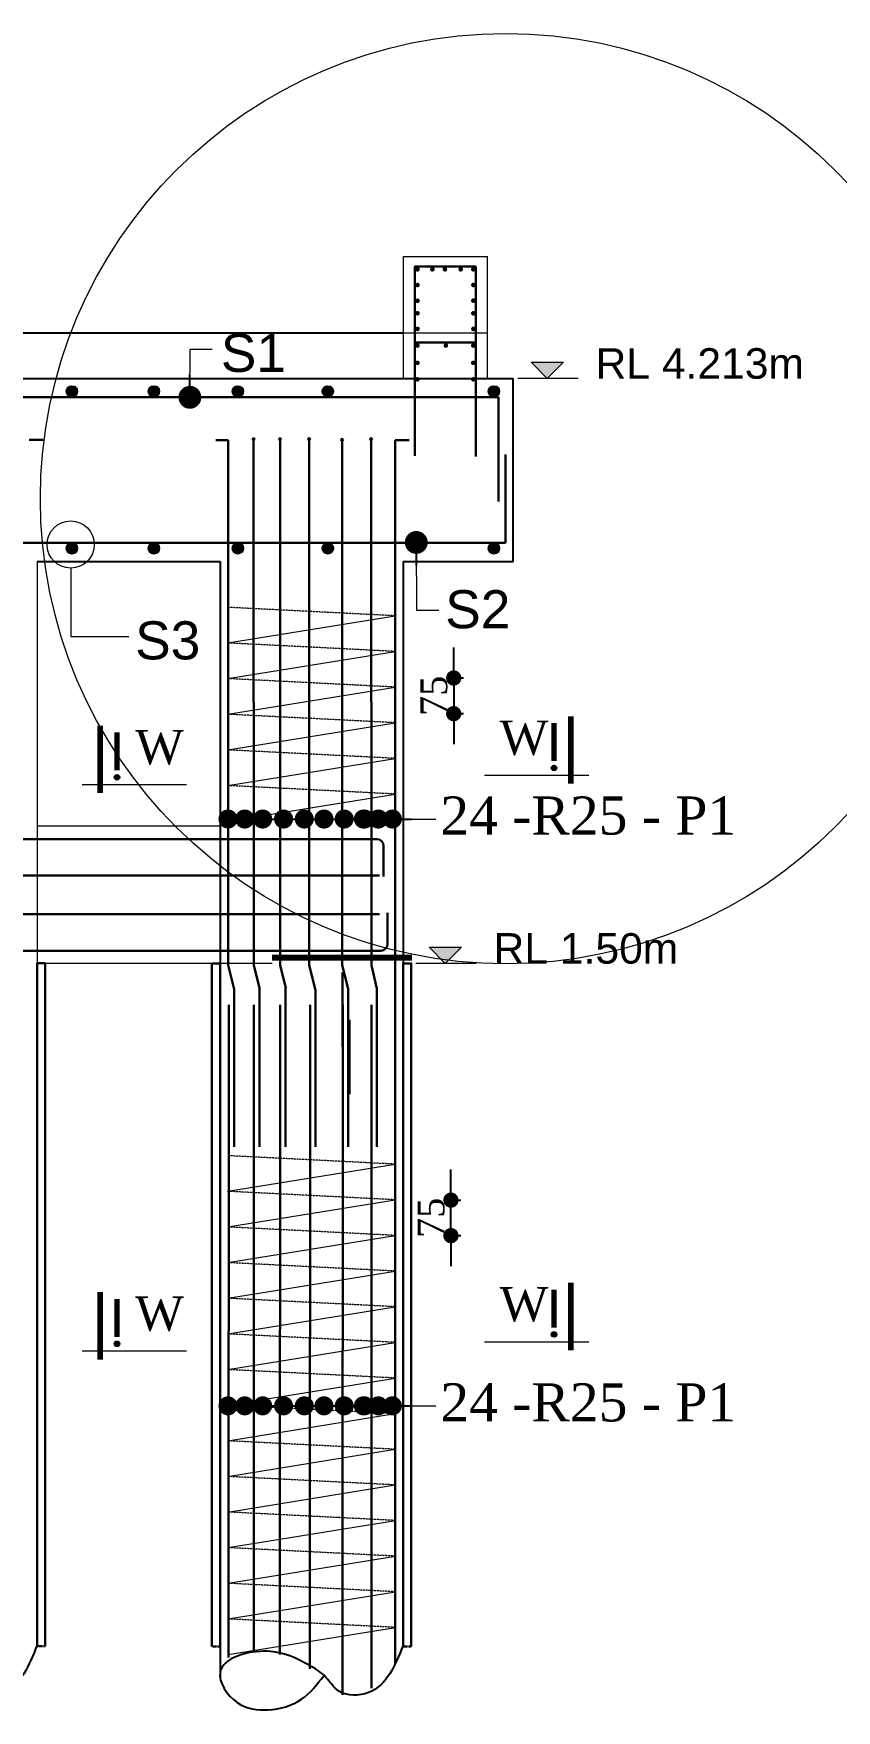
# Model space of a CAD drawing. Header units: millimetres. Extents: x -571543 to 35267, y -84886 to 197746.
# Drawn here: x -395343 to -390078, y 154028 to 165028 of the extents above; entities that cross this region are included whole.
import ezdxf

# ---------------------------------------------------------------- set-up
doc = ezdxf.new("R2010")
doc.units = ezdxf.units.MM
doc.header["$PDMODE"] = 2
doc.linetypes.add('DASHEDX2', pattern=[38.1, 25.4, -12.7])
doc.linetypes.add('HIDDEN', pattern=[9.525, 6.35, -3.175])
doc.layers.get('Defpoints').update_dxf_attribs({"lineweight": 13})
for name, color, linetype, lineweight in [('Abutment W Line', 200, 'Continuous', 15), ('Ber', 12, 'Continuous', 30), ('Binder', 136, 'Continuous', 15), ('dim', 96, 'Continuous', 25), ('Dimision', 96, 'Continuous', 18), ('hatch', 65, 'Continuous', 15), ('Pile', 11, 'Continuous', 15), ('Reinf.', 12, 'Continuous', 30), ('Rod', 12, 'Continuous', 30), ('Steel Casing', 70, 'Continuous', 30), ('Text', 7, 'Continuous', 15)]:
    doc.layers.add(name, color=color, linetype=linetype, lineweight=lineweight)
doc.layers.add('Pire Line', color=11, linetype='Continuous')
doc.styles.add('ROMANS', font='arial.ttf', dxfattribs={"height": 200})
doc.styles.get("Standard").update_dxf_attribs({"font": 'times.ttf'})
doc.dimstyles.new('ISO-25', dxfattribs={"dimtxt": 175, "dimasz": 100, "dimexe": 65, "dimexo": 115.625, "dimgap": 40, "dimtad": 1, "dimtoh": 1, "dimdec": 0, "dimtxsty": 'Standard', "dimblk": 'DOT', "dimcen": 300, "dimclrd": 256, "dimclre": 256, "dimclrt": 256, "dimadec": 0, "dimazin": 0, "dimtfac": 1, "dimtdec": 0, "dimtix": 1, "dimtmove": 0, "dimatfit": 3, "dimldrblk": 'DOT', "dimfxl": 75, "dimlwd": -1, "dimarcsym": 0})

# ---------------------------------------------------------------- blocks, each defined once
blk = doc.blocks.new('_Dot')
at = {"color": 0, "linetype": 'ByBlock', "lineweight": -2}
blk.add_line((-0.5, 0), (-1, 0), dxfattribs=at)
at = {"color": 0, "linetype": 'ByBlock', "const_width": 0.5}
blk.add_lwpolyline([(-0.25, 0, 1), (0.25, 0, 1)], format="xyb", close=True, dxfattribs=at)
blk = doc.blocks.new('rod')
at = {"layer": 'Rod', "ltscale": 10, "const_width": 15}
blk.add_lwpolyline([(-7.5, 0, 1), (7.5, 0, 1)], format="xyb", close=True, dxfattribs=at)
blk = doc.blocks.new('*D312')
at = {"layer": 'Defpoints', "color": 0, "ltscale": 3, "transparency": 16777216}
for p in [(-392894, 160801), (-392894, 160567), (-392588, 160567)]:
    blk.add_point(p, dxfattribs=at)
at = {"layer": 'Pire Line', "linetype": 'Continuous', "ltscale": 3, "transparency": 16777216}
for p, q in [((-392588, 160901), (-392588, 161001)), ((-392588, 160801), (-392588, 160567)), ((-392588, 160467), (-392588, 160367))]:
    blk.add_line(p, q, dxfattribs=at)
at = {"layer": 'Pire Line', "linetype": 'Continuous', "lineweight": -2, "ltscale": 3, "transparency": 16777216}
for p, q in [((-392623, 160801), (-392523, 160801)), ((-392623, 160567), (-392523, 160567))]:
    blk.add_line(p, q, dxfattribs=at)
at = {"layer": 'Pire Line', "ltscale": 3, "transparency": 16777216, "xscale": 100, "yscale": 100, "zscale": 100}
for p, rotation in [((-392588, 160801), 270), ((-392588, 160567), 90)]:
    blk.add_blockref('_Dot', p, dxfattribs=dict(at, rotation=rotation))
at = {"layer": 'Pire Line', "ltscale": 3, "transparency": 16777216, "insert": (-392717, 160684), "char_height": 175, "attachment_point": 5, "rotation": 90}
blk.add_mtext('75', dxfattribs=at)
blk = doc.blocks.new('*D313')
at = {"layer": 'Defpoints', "color": 0, "ltscale": 3, "transparency": 16777216}
for p in [(-393015, 157376), (-392606, 157376), (-393029, 157143)]:
    blk.add_point(p, dxfattribs=at)
at = {"layer": 'Pire Line', "linetype": 'Continuous', "ltscale": 3, "transparency": 16777216}
for p, q in [((-392606, 157476), (-392606, 157576)), ((-392606, 157143), (-392606, 157376)), ((-392606, 157043), (-392606, 156943))]:
    blk.add_line(p, q, dxfattribs=at)
at = {"layer": 'Pire Line', "linetype": 'Continuous', "lineweight": -2, "ltscale": 3, "transparency": 16777216}
for p, q in [((-392641, 157376), (-392541, 157376)), ((-392641, 157143), (-392541, 157143))]:
    blk.add_line(p, q, dxfattribs=at)
at = {"layer": 'Pire Line', "ltscale": 3, "transparency": 16777216, "xscale": 100, "yscale": 100, "zscale": 100}
for p, rotation in [((-392606, 157376), 270), ((-392606, 157143), 90)]:
    blk.add_blockref('_Dot', p, dxfattribs=dict(at, rotation=rotation))
at = {"layer": 'Pire Line', "ltscale": 3, "transparency": 16777216, "insert": (-392735, 157260), "char_height": 175, "attachment_point": 5, "rotation": 90}
blk.add_mtext('75', dxfattribs=at)

msp = doc.modelspace()

# ---------------------------------------------------------------- hatches: boundary and pattern name
at = {"layer": 'Dimision', "ltscale": 5}
for points in [[(-392080.1, 162872.2), (-391868, 162872.2), (-391974.1, 162766.1)], [(-392749, 159035.1), (-392536.8, 159035.1), (-392642.9, 158929.1)]]:
    msp.add_hatch(color=256, dxfattribs=at).paths.add_polyline_path(points)
at = {"layer": 'Pire Line', "ltscale": 3}
h = msp.add_hatch(color=256, dxfattribs=at)
h.set_gradient(color1=(238, 17, 46), color2=(219, 15, 42), one_color=1, tint=0.46, name='INVCYLINDER')
h.paths.add_polyline_path([(-395126.4, 162681.1, 1), (-395056.5, 162681.1, 1)])
h = msp.add_hatch(color=256, dxfattribs=at)
h.set_gradient(color1=(238, 17, 46), color2=(219, 15, 42), one_color=1, tint=0.46, name='INVCYLINDER')
h.paths.add_polyline_path([(-394588.5, 162681.1, 1), (-394518.6, 162681.1, 1)])
h = msp.add_hatch(color=256, dxfattribs=at)
h.set_gradient(color1=(238, 17, 46), color2=(219, 15, 42), one_color=1, tint=0.46, name='INVCYLINDER')
h.paths.add_polyline_path([(-394038, 162681.1, 1), (-393968.1, 162681.1, 1)])
h = msp.add_hatch(color=256, dxfattribs=at)
h.set_gradient(color1=(238, 17, 46), color2=(219, 15, 42), one_color=1, tint=0.46, name='INVCYLINDER')
h.paths.add_polyline_path([(-393448, 162681.1, 1), (-393378.1, 162681.1, 1)])
h = msp.add_hatch(color=256, dxfattribs=at)
h.set_gradient(color1=(238, 17, 46), color2=(219, 15, 42), one_color=1, tint=0.46, name='INVCYLINDER')
h.paths.add_polyline_path([(-392359, 162681.1, 1), (-392289.1, 162681.1, 1)])
h = msp.add_hatch(color=256, dxfattribs=at)
h.set_gradient(color1=(238, 17, 46), color2=(219, 15, 42), one_color=1, tint=0.46, name='INVCYLINDER')
h.paths.add_polyline_path([(-395126.4, 161651.1, -1), (-395056.5, 161651.1, -1)])
h = msp.add_hatch(color=256, dxfattribs=at)
h.set_gradient(color1=(238, 17, 46), color2=(219, 15, 42), one_color=1, tint=0.46, name='INVCYLINDER')
h.paths.add_polyline_path([(-394588.5, 161651.1, -1), (-394518.6, 161651.1, -1)])
h = msp.add_hatch(color=256, dxfattribs=at)
h.set_gradient(color1=(238, 17, 46), color2=(219, 15, 42), one_color=1, tint=0.46, name='INVCYLINDER')
h.paths.add_polyline_path([(-394038, 161651.1, -1), (-393968.1, 161651.1, -1)])
h = msp.add_hatch(color=256, dxfattribs=at)
h.set_gradient(color1=(238, 17, 46), color2=(219, 15, 42), one_color=1, tint=0.46, name='INVCYLINDER')
h.paths.add_polyline_path([(-393448, 161651.1, -1), (-393378.1, 161651.1, -1)])
h = msp.add_hatch(color=256, dxfattribs=at)
h.set_gradient(color1=(238, 17, 46), color2=(219, 15, 42), one_color=1, tint=0.46, name='INVCYLINDER')
h.paths.add_polyline_path([(-392359, 161651.1, -1), (-392289.1, 161651.1, -1)])
at = {"layer": 'Reinf.', "ltscale": 5}
for points in [[(-393905.9, 162367.4, 1), (-393893.9, 162367.4, 1)], [(-393733.1, 162367.4, 1), (-393721.1, 162367.4, 1)], [(-393542.1, 162367.4, 1), (-393530.1, 162367.4, 1)], [(-393325.9, 162363.7, 1), (-393313.9, 162363.7, 1)], [(-393135.4, 162367.4, 1), (-393123.4, 162367.4, 1)]]:
    msp.add_hatch(color=256, dxfattribs=at).paths.add_polyline_path(points)
at = {"layer": 'Text'}
for points in [[(-394796.1, 160167.2, 1), (-394796.1, 160131.3, 1)], [(-391930.1, 160228.6, -1), (-391930.1, 160192.7, -1)], [(-394796.1, 156451.1, 1), (-394796.1, 156415.3, 1)], [(-391930.1, 156512.5, -1), (-391930.1, 156476.6, -1)]]:
    msp.add_hatch(color=256, dxfattribs=at).paths.add_polyline_path(points)

# ---------------------------------------------------------------- linework, layer by layer
at = {"layer": 'Abutment W Line'}
for p, q in [((-392917.4, 163066.1), (-392917.4, 163566.1)), ((-392917.4, 163566.1), (-392367.4, 163566.1)), ((-392367.4, 163066.1), (-392367.4, 163566.1)), ((-392917.4, 162766.1), (-392917.4, 163066.1)), ((-392917.4, 163066.1), (-392367.4, 163066.1)), ((-392367.4, 162766.1), (-392367.4, 163066.1))]:
    msp.add_line(p, q, dxfattribs=at)
at = {"layer": 'Ber', "ltscale": 0.02}
for p, q in [((-393092.6, 159744.1), (-401139.7, 159744.1)), ((-393047.6, 159699.1), (-393047.6, 159498.8)), ((-393074, 159504.6), (-401159.4, 159504.6)), ((-393074, 159251.8), (-401192.1, 159251.8)), ((-393021.8, 159261.6), (-393021.8, 159057.3)), ((-393066.8, 159012.3), (-401165.5, 159012.3))]:
    msp.add_line(p, q, dxfattribs=at)
for points in [[(-392842.4, 162753), (-392842.4, 163501.2), (-392442.4, 163501.2)], [(-392442.4, 162758.9), (-392442.4, 163501.2)], [(-392842.4, 162258.9), (-392842.4, 163001.2)], [(-392442.4, 162253), (-392442.4, 163001.2), (-392842.4, 163001.2)]]:
    msp.add_lwpolyline(points, dxfattribs=at)
for centre, start, end in [((-393092.6, 159699.1), 0, 90), ((-393066.8, 159057.3), 270, 0)]:
    msp.add_arc(centre, 45, start, end, dxfattribs=at)
at = {"layer": 'Binder', "linetype": 'DASHEDX2', "ltscale": 0.007}
for p, q in [((-392972.2, 161209), (-394070.2, 161264.5)), ((-392972.2, 160975.1), (-394070.2, 161030.7)), ((-392972.2, 160741.3), (-394070.2, 160796.9)), ((-392972.2, 160507.5), (-394070.2, 160563.1)), ((-392972.2, 160273.7), (-394070.2, 160329.3)), ((-392972.2, 160039.9), (-394070.2, 160095.5)), ((-392972.2, 157612), (-394070.2, 157667.5)), ((-392972.2, 157378.2), (-394070.2, 157433.7)), ((-392972.2, 157144.4), (-394070.2, 157199.9)), ((-392972.2, 156910.6), (-394070.2, 156966.1)), ((-392972.2, 156676.7), (-394070.2, 156732.3)), ((-392972.2, 156442.9), (-394070.2, 156498.5)), ((-392972.2, 156209.1), (-394070.2, 156264.7)), ((-392972.2, 155975.3), (-394070.2, 156030.9)), ((-392972.2, 155741.5), (-394070.2, 155797.1)), ((-392972.2, 155507.7), (-394070.2, 155563.3)), ((-392968.9, 155274.4), (-394066.9, 155330)), ((-392968.9, 155040.6), (-394066.9, 155096.2)), ((-392968.9, 154806.8), (-394066.9, 154862.4)), ((-392968.9, 154573), (-394066.9, 154628.6))]:
    msp.add_line(p, q, dxfattribs=at)
at = {"layer": 'Binder', "ltscale": 5}
for p, q in [((-394070.2, 161030.7), (-392972.2, 161209)), ((-394070.2, 160796.9), (-392972.2, 160975.1)), ((-394070.2, 160563.1), (-392972.2, 160741.3)), ((-394070.2, 160329.3), (-392972.2, 160507.5)), ((-394070.2, 160095.5), (-392972.2, 160273.7)), ((-394070.2, 159861.7), (-392972.2, 160039.9)), ((-394070.2, 157433.7), (-392972.2, 157612)), ((-394070.2, 157199.9), (-392972.2, 157378.2)), ((-394070.2, 156966.1), (-392972.2, 157144.4)), ((-394070.2, 156732.3), (-392972.2, 156910.6)), ((-394070.2, 156498.5), (-392972.2, 156676.7)), ((-394070.2, 156264.7), (-392972.2, 156442.9)), ((-394070.2, 156030.9), (-392972.2, 156209.1)), ((-394070.2, 155797.1), (-392972.2, 155975.3)), ((-394070.2, 155563.3), (-392972.2, 155741.5)), ((-394070.2, 155329.4), (-392972.2, 155507.7)), ((-394066.9, 155096.2), (-392968.9, 155274.4)), ((-394066.9, 154862.4), (-392968.9, 155040.6)), ((-394066.9, 154628.6), (-392968.9, 154806.8)), ((-394066.9, 154394.7), (-392968.9, 154573))]:
    msp.add_line(p, q, dxfattribs=at)
at = {"layer": 'dim', "ltscale": 30}
for points in [[(-395319.8, 154456.2), (-395547.4, 154146.3), (-395737.2, 154153.7), (-395838.4, 154259.7), (-395935.8, 154325.6), (-396210, 154417.4), (-396519.8, 154280.1), (-396407.6, 154081.3), (-396204.8, 154033.6), (-395985.7, 154102.3), (-395838.4, 154259.7)], [(-392919.7, 154455.2), (-393147.3, 154145.4), (-393337.2, 154152.8), (-393438.4, 154258.8), (-393535.7, 154324.7), (-393810, 154416.4), (-394119.7, 154279.1), (-394007.6, 154080.4), (-393804.7, 154032.6), (-393585.6, 154101.3), (-393438.4, 154258.8)]]:
    msp.add_spline(points, degree=3, dxfattribs=at)
at = {"layer": 'Dimision', "ltscale": 5}
for p, q in [((-394317.3, 162958), (-394170.9, 162958)), ((-391770.9, 162766.1), (-392167.7, 162766.1)), ((-395099.7, 161521.7), (-395099.7, 161072.7)), ((-392832.8, 161246.6), (-392686.4, 161246.6)), ((-395099.7, 161072.7), (-394717.7, 161072.7)), ((-392705.8, 159541.5), (-392705.8, 159541.5)), ((-392705.8, 159541.5), (-392705.8, 159541.5)), ((-392439.7, 158929.1), (-392836.6, 158929.1)), ((-392705.8, 156026.5), (-392705.8, 156026.5)), ((-392705.8, 156026.5), (-392705.8, 156026.5))]:
    msp.add_line(p, q, dxfattribs=at)
for points in [[(-392080.1, 162872.2), (-391868, 162872.2), (-391974.1, 162766.1)], [(-392749, 159035.1), (-392536.8, 159035.1), (-392642.9, 158929.1)]]:
    msp.add_lwpolyline(points, close=True, dxfattribs=at)
msp.add_circle((-395099.7, 161676.5), 154.8, dxfattribs=at)
at = {"layer": 'hatch', "ltscale": 3}
for p, q in [((-395319.7, 159830.2), (-394119.7, 159830.2)), ((-395261.7, 158930.2), (-393777.8, 158930.2))]:
    msp.add_line(p, q, dxfattribs=at)
at = {"layer": 'hatch', "lineweight": 80, "ltscale": 3}
msp.add_line((-392861.7, 158966.4), (-393777.8, 158966.4), dxfattribs=at)
at = {"layer": 'hatch', "ltscale": 3}
msp.add_circle((-392247.5, 161977.4), 3051.1, dxfattribs=at)
at = {"layer": 'Pile', "ltscale": 3}
for p, q in [((-395319.7, 161566.1), (-395319.8, 158930)), ((-392919.7, 161566.1), (-392920.1, 154449.7))]:
    msp.add_line(p, q, dxfattribs=at)
at = {"layer": 'Pire Line', "ltscale": 3}
for p, q in [((-401354.7, 163066.1), (-392917.4, 163066.1)), ((-402074.6, 162766.1), (-392197.5, 162766.1)), ((-392197.5, 161566.1), (-392197.5, 162766.1)), ((-392197.5, 161566.1), (-392197.5, 162766.1)), ((-395319.7, 161566.1), (-394119.7, 161566.1)), ((-394119.7, 161566.1), (-394119.7, 158930)), ((-392919.7, 161566.1), (-392197.5, 161566.1)), ((-392919.7, 161566.1), (-392919.7, 154455.2)), ((-395319.8, 158933.9), (-395319.8, 154456.2)), ((-394119.7, 158933), (-394119.7, 154243.3)), ((-394119.7, 158933), (-394119.7, 154243.3))]:
    msp.add_line(p, q, dxfattribs=at)
at = {"layer": 'Pire Line', "color": 1, "ltscale": 3}
for centre in [(-395091.5, 162681.1), (-394553.5, 162681.1), (-394003.1, 162681.1), (-393413.1, 162681.1), (-392324, 162681.1), (-395091.5, 161651.1), (-394553.5, 161651.1), (-394003.1, 161651.1), (-393413.1, 161651.1), (-392324, 161651.1)]:
    msp.add_circle(centre, 34.9, dxfattribs=at)
at = {"layer": 'Reinf.', "ltscale": 5}
for p, q in [((-395372.2, 162362.5), (-395280.1, 162362.5)), ((-393898.7, 158917.8), (-393899.9, 162367.4)), ((-393725.7, 158917.8), (-393726.9, 162365.5)), ((-393534.8, 158917.8), (-393536.1, 162367.4)), ((-393318.7, 158917.8), (-393319.9, 162367.4)), ((-394068.1, 162361.6), (-394147.2, 162361.6)), ((-392972.2, 162361.6), (-392880, 162361.6)), ((-394066.9, 158917.8), (-394028.1, 158759.2)), ((-393898.7, 158917.8), (-393862.3, 158765.8)), ((-393725.7, 158917.8), (-393689.4, 158765.8)), ((-393534.8, 158917.8), (-393494, 158754.1)), ((-393318.7, 158917.8), (-393280.6, 158761)), ((-393128, 158917.8), (-393091.1, 158764.3)), ((-394028.1, 157725.5), (-394028.1, 158759.2)), ((-393862.3, 157725.5), (-393862.3, 158765.8)), ((-393691.3, 157725.5), (-393691.3, 158771)), ((-393494, 157725.5), (-393494, 158754.1)), ((-393280.6, 157725.5), (-393280.6, 158761)), ((-393091.1, 157725.5), (-393091.1, 158764.3)), ((-394064.8, 154375.7), (-394063.6, 158656.1)), ((-393899.1, 154415.6), (-393897.9, 158656.1)), ((-393728.1, 154396.2), (-393726.9, 158656.1)), ((-393530.8, 154301.5), (-393529.6, 158656.1)), ((-393317.3, 154131.8), (-393316.1, 158656.1)), ((-393127.9, 154175), (-393126.7, 158656.1))]:
    msp.add_line(p, q, dxfattribs=at)
for points in [[(-393128, 158917.8), (-393129.3, 162367.4)], [(-394066.9, 158917.8), (-394068.1, 162361.6)], [(-392972.2, 154332.6), (-392972.2, 162361.6)]]:
    msp.add_lwpolyline(points, dxfattribs=at)
for centre in [(-393899.9, 162367.4), (-393727.1, 162367.4), (-393536.1, 162367.4), (-393319.9, 162363.7), (-393129.4, 162367.4)]:
    msp.add_circle(centre, 6, dxfattribs=at)
at = {"layer": 'Rod', "ltscale": 0.1}
for p, q in [((-392294, 162642.2), (-401978.1, 162642.2)), ((-392294, 161959), (-392294, 162642.2)), ((-392247.5, 161687), (-392247.5, 162267.8)), ((-392247.5, 161687), (-402024.6, 161687)), ((-393318.2, 158382.7), (-393318.2, 158869.8)), ((-393271.7, 158070.6), (-393271.7, 158557.6))]:
    msp.add_line(p, q, dxfattribs=at)
at = {"layer": 'Steel Casing', "linetype": 'HIDDEN', "ltscale": 0.3}
for p, q in [((-395319.8, 154449.1), (-395266.5, 154449.1)), ((-394173, 154448.1), (-394119.7, 154448.1)), ((-392919.7, 154448.1), (-392866.4, 154448.1))]:
    msp.add_line(p, q, dxfattribs=at)
at = {"layer": 'Steel Casing', "linetype": 'Continuous', "ltscale": 0.3}
for points in [[(-395266.5, 154449.1), (-395266.5, 158930), (-395319.8, 158930), (-395319.8, 154449.1)], [(-394119.7, 154448.1), (-394119.7, 158929.1), (-394173.1, 158929.1), (-394173.1, 154448.1)], [(-392866.4, 154448.1), (-392866.4, 158929.1), (-392919.7, 158929.1), (-392919.7, 154448.1)]]:
    msp.add_lwpolyline(points, dxfattribs=at)
at = {"layer": 'Text'}
for p, q in [((-392385.3, 160162.5), (-391701.2, 160162.5)), ((-394340.8, 160101.1), (-395025, 160101.1)), ((-392385.3, 156446.4), (-391701.2, 156446.4)), ((-394340.8, 156385.1), (-395025, 156385.1))]:
    msp.add_line(p, q, dxfattribs=at)
at = {"layer": 'Text', "const_width": 35.9}
for points in [[(-394906.3, 160046.2), (-394906.3, 160488.6)], [(-391930.1, 160256.1), (-391930.1, 160505.6)], [(-391819.8, 160107.6), (-391819.8, 160550)], [(-394796.1, 160194.7), (-394796.1, 160444.3)], [(-394906.3, 156330.2), (-394906.3, 156772.6)], [(-391930.1, 156540.1), (-391930.1, 156789.6)], [(-391819.8, 156391.6), (-391819.8, 156833.9)], [(-394796.1, 156478.7), (-394796.1, 156728.2)]]:
    msp.add_lwpolyline(points, dxfattribs=at)
at = {"layer": 'Text'}
for centre in [(-394796.1, 160149.3), (-391930.1, 160210.6), (-394796.1, 156433.2), (-391930.1, 156494.6)]:
    msp.add_circle(centre, 17.9, dxfattribs=at)

# ---------------------------------------------------------------- block references
at = {"layer": 'Text', "xscale": -1, "rotation": 269.9999999999778}
for p in [(-392825.3, 163481.7), (-392727.7, 163481.7), (-392645.5, 163481.7), (-392541.8, 163481.7), (-392458.9, 163481.7), (-392825.3, 163378.7), (-392458.9, 163378.7), (-392825.3, 163275.9), (-392458.9, 163275.9), (-392825.3, 163193.4), (-392458.9, 163193.4), (-392825.3, 163090.7), (-392458.9, 163090.7)]:
    msp.add_blockref('rod', p, dxfattribs=at)
at = {"layer": 'Text', "rotation": 90.00000000002224}
for p in [(-392825.9, 162981.7), (-392639.4, 162981.7), (-392459.5, 162981.7), (-392825.9, 162868.1), (-392459.5, 162868.1), (-392825.9, 162760), (-392459.5, 162760)]:
    msp.add_blockref('rod', p, dxfattribs=at)

# ---------------------------------------------------------------- texts
at = {"layer": 'Text', "style": 'ROMANS'}
for s, p in [('RL 4.213m', (-391657.6, 162764.4)), ('RL 1.50m', (-392326.4, 158927.3))]:
    msp.add_text(s, height=200, dxfattribs=at).set_placement(p)
at = {"layer": 'Text'}
for s, height, p in [('W', 224.2, (-392287, 160297.3)), ('W', 224.2, (-394677.1, 160236)), ('24 -R25 - P1', 250, (-392675.8, 159773.9)), ('W', 224.2, (-392287, 156581.3)), ('W', 224.2, (-394677.1, 156519.9)), ('24 -R25 - P1', 250, (-392675.8, 155924.5))]:
    msp.add_text(s, height=height, dxfattribs=at).set_placement(p)
at = {"layer": 'Text', "char_height": 250, "width": 8235.459, "attachment_point": 1, "style": 'ROMANS'}
for s, insert in [('S1', (-394114.8, 163058.9)), ('S2', (-392643.6, 161377.1)), ('S3', (-394677, 161172.9))]:
    msp.add_mtext(s, dxfattribs=dict(at, insert=insert))

# ---------------------------------------------------------------- dimensions: what is measured, and where the dimension line sits
at = {"layer": 'Pire Line', "ltscale": 3}
for base, p1, p2, picture, middle in [((-392587.7, 160566.9), (-392894.4, 160800.7), (-392894.4, 160566.9), '*D312', (-392717, 160683.8)), ((-392606, 157376), (-393029.2, 157143.1), (-393014.6, 157376), '*D313', (-392735.3, 157259.5))]:
    dim = msp.add_linear_dim(base=base, p1=p1, p2=p2, angle=90, text='75', dimstyle='ISO-25', override={"dimfxl": 35, "dimfxlon": 1, "dimarcsym": 2}, dxfattribs=at)
    dim.commit()
    dim.dimension.update_dxf_attribs({"geometry": picture, "text_midpoint": middle})

# ---------------------------------------------------------------- leaders
at = {"layer": 'Dimision', "ltscale": 5}
for points, override in [([(-394318.1, 162642.2), (-394317.3, 162958)], {"dimasz": 150, "dimtad": 0}), ([(-392833.5, 161690), (-392832.8, 161246.6)], {"dimasz": 150, "dimtad": 0}), ([(-394068.1, 159875.9), (-393206.1, 159875.9)], {"dimasz": 125, "dimtad": 0}), ([(-393958.5, 159875.9), (-393096.5, 159875.9)], {"dimasz": 125, "dimtad": 0}), ([(-393840.8, 159875.9), (-392978.8, 159875.9)], {"dimasz": 125, "dimtad": 0}), ([(-393703.6, 159875.9), (-392841.5, 159875.9)], {"dimasz": 125, "dimtad": 0}), ([(-393567.8, 159875.9), (-392705.8, 159875.9)], {"dimasz": 125, "dimtad": 0}), ([(-393438.5, 159875.9), (-392705.8, 159875.9)], {"dimasz": 125, "dimtad": 0}), ([(-393306, 159875.9), (-392705.8, 159875.9)], {"dimasz": 125, "dimtad": 0}), ([(-393180.1, 159875.9), (-392705.8, 159875.9)], {"dimasz": 125, "dimtad": 0}), ([(-393174, 159875.9), (-392705.8, 159875.9)], {"dimasz": 125, "dimtad": 0}), ([(-393174, 159875.9), (-392705.8, 159875.9)], {"dimasz": 125, "dimtad": 0}), ([(-393082, 159875.9), (-392705.8, 159875.9)], {"dimasz": 125, "dimtad": 0}), ([(-393082, 159875.9), (-392705.8, 159875.9)], {"dimasz": 125, "dimtad": 0}), ([(-392990, 159875.9), (-392705.8, 159875.9)], {"dimasz": 125, "dimtad": 0}), ([(-394068.1, 156026.5), (-393206.1, 156026.5)], {"dimasz": 125, "dimtad": 0}), ([(-393958.5, 156026.5), (-393096.5, 156026.5)], {"dimasz": 125, "dimtad": 0}), ([(-393840.8, 156026.5), (-392978.8, 156026.5)], {"dimasz": 125, "dimtad": 0}), ([(-393703.6, 156026.5), (-392841.5, 156026.5)], {"dimasz": 125, "dimtad": 0}), ([(-393567.8, 156026.5), (-392705.8, 156026.5)], {"dimasz": 125, "dimtad": 0}), ([(-393438.5, 156026.5), (-392705.8, 156026.5)], {"dimasz": 125, "dimtad": 0}), ([(-393306, 156026.5), (-392705.8, 156026.5)], {"dimasz": 125, "dimtad": 0}), ([(-393180.1, 156026.5), (-392705.8, 156026.5)], {"dimasz": 125, "dimtad": 0}), ([(-393174, 156026.5), (-392705.8, 156026.5)], {"dimasz": 125, "dimtad": 0}), ([(-393174, 156026.5), (-392705.8, 156026.5)], {"dimasz": 125, "dimtad": 0}), ([(-393082, 156026.5), (-392705.8, 156026.5)], {"dimasz": 125, "dimtad": 0}), ([(-393082, 156026.5), (-392705.8, 156026.5)], {"dimasz": 125, "dimtad": 0}), ([(-392990, 156026.5), (-392705.8, 156026.5)], {"dimasz": 125, "dimtad": 0})]:
    msp.add_leader(points, dimstyle='ISO-25', override=override, dxfattribs=at)

doc.saveas('drawing.dxf')
